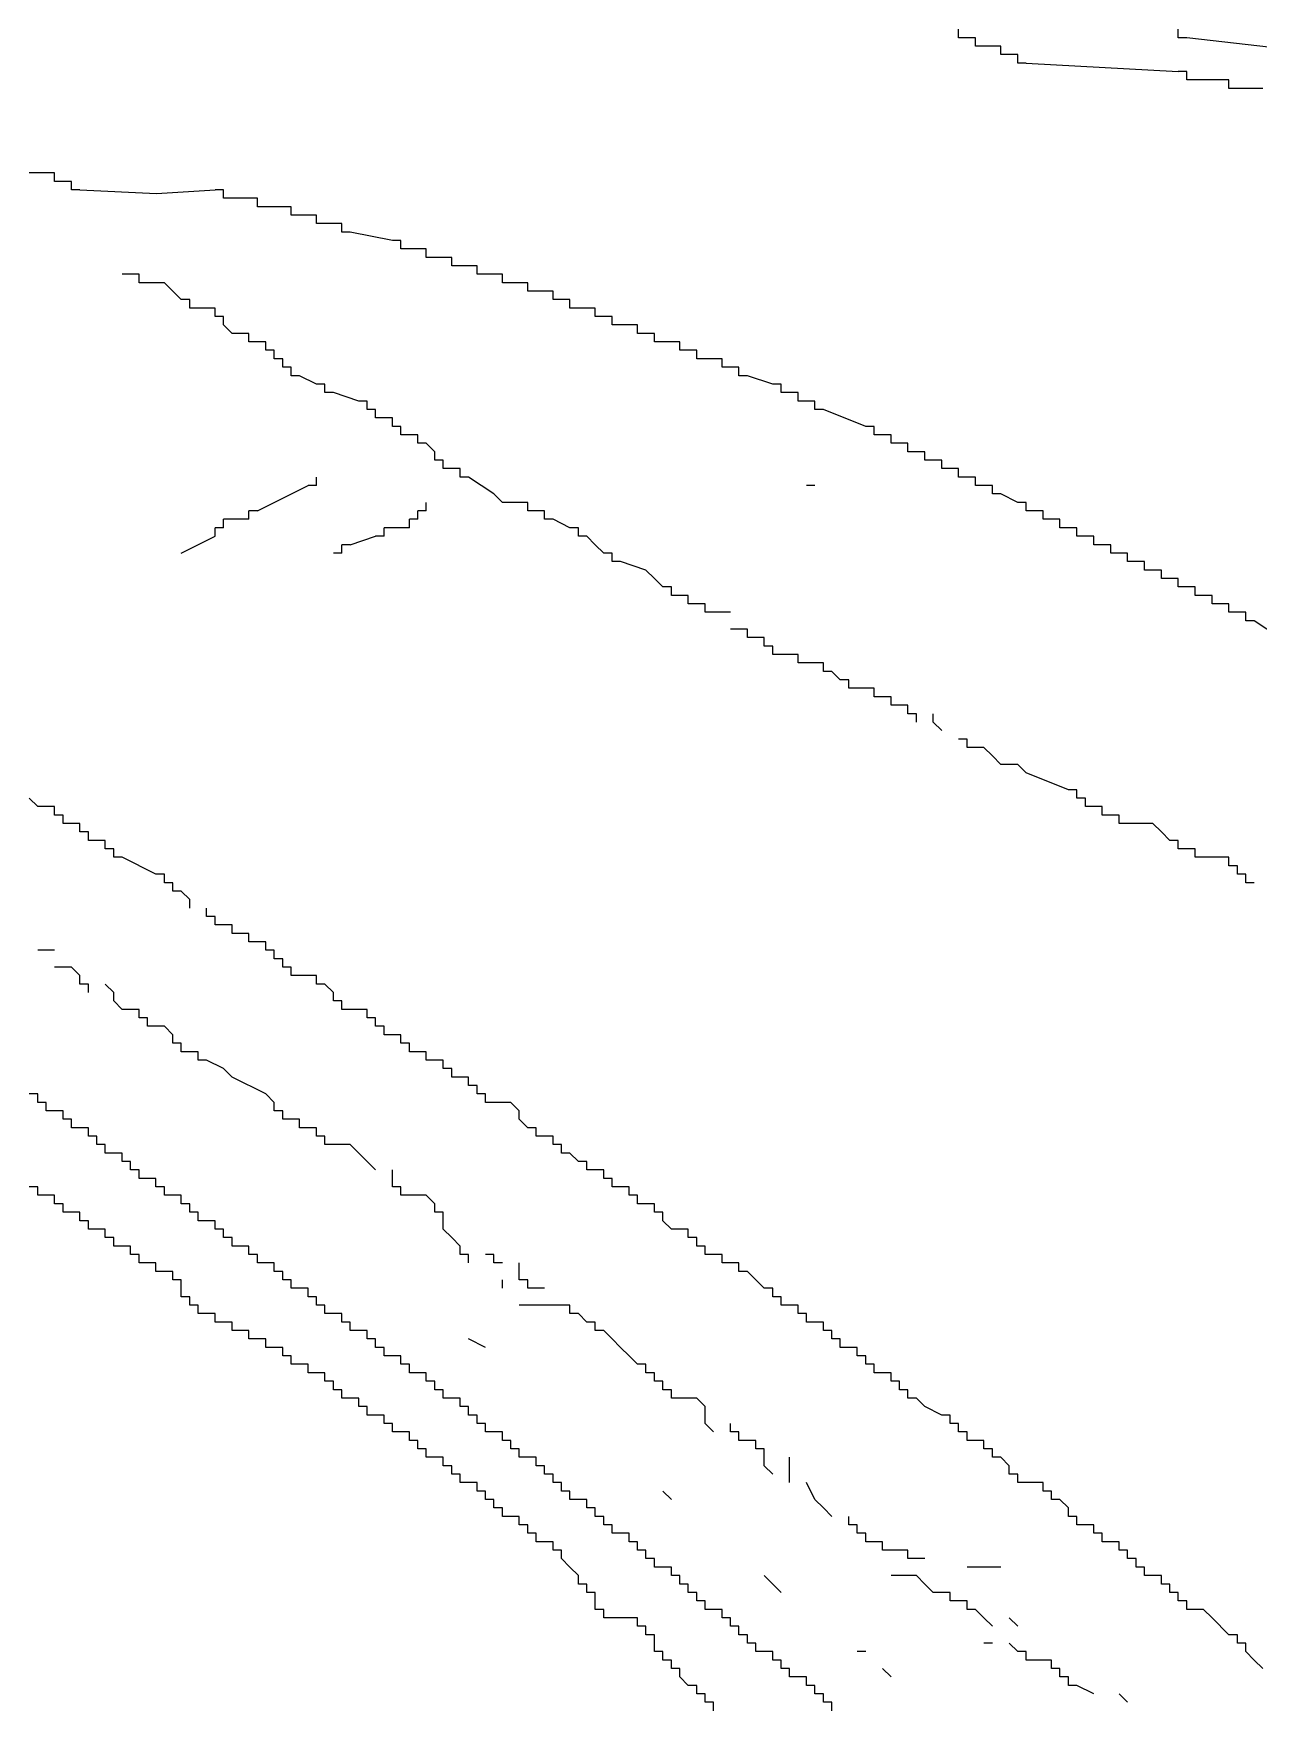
# Model space of a CAD drawing. Extents: x 0.03 to 8.61, y 0.04 to 5.34.
# Drawn here: x 3.069 to 4.085, y 2.482 to 3.867 of the extents above; entities that cross this region are included whole.
import ezdxf

# ---------------------------------------------------------------- set-up
doc = ezdxf.new("R2010")
doc.units = 0

msp = doc.modelspace()

# ---------------------------------------------------------------- linework, layer by layer
at = {"color": 7, "linetype": 'CONTINUOUS'}
for p, q in [((3.836, 3.864), (3.836, 3.871)), ((4.018, 3.864), (4.018, 3.871)), ((3.843, 3.864), (3.836, 3.864)), ((3.85, 3.864), (3.843, 3.864)), ((3.85, 3.857), (3.85, 3.864)), ((3.857, 3.857), (3.85, 3.857)), ((3.864, 3.857), (3.857, 3.857)), ((3.871, 3.857), (3.864, 3.857)), ((3.871, 3.85), (3.871, 3.857)), ((4.207, 3.843), (4.025, 3.864)), ((3.878, 3.85), (3.871, 3.85)), ((3.885, 3.85), (3.878, 3.85)), ((3.885, 3.843), (3.885, 3.85)), ((3.892, 3.843), (3.885, 3.843)), ((3.892, 3.843), (4.018, 3.836)), ((4.025, 3.836), (4.018, 3.836)), ((4.025, 3.829), (4.025, 3.836)), ((4.032, 3.829), (4.025, 3.829)), ((4.053, 3.829), (4.032, 3.829)), ((4.06, 3.829), (4.053, 3.829)), ((4.06, 3.822), (4.06, 3.829)), ((4.067, 3.822), (4.06, 3.822)), ((4.081, 3.822), (4.067, 3.822)), ((4.088, 3.822), (4.081, 3.822)), ((3.08, 3.752), (3.073, 3.752)), ((3.087, 3.752), (3.08, 3.752)), ((3.101, 3.745), (3.094, 3.745)), ((3.108, 3.738), (3.1714, 3.735)), ((3.1714, 3.735), (3.22, 3.738)), ((3.234, 3.731), (3.227, 3.731)), ((3.255, 3.731), (3.248, 3.731)), ((3.283, 3.724), (3.276, 3.724)), ((3.304, 3.717), (3.297, 3.717)), ((3.325, 3.71), (3.318, 3.71)), ((3.374, 3.696), (3.367, 3.696)), ((3.395, 3.689), (3.388, 3.689)), ((3.416, 3.682), (3.409, 3.682)), ((3.437, 3.675), (3.43, 3.675)), ((3.15, 3.668), (3.143, 3.668)), ((3.157, 3.668), (3.15, 3.668)), ((3.157, 3.661), (3.157, 3.668)), ((3.164, 3.661), (3.157, 3.661)), ((3.178, 3.661), (3.164, 3.661)), ((3.185, 3.654), (3.178, 3.661)), ((3.479, 3.661), (3.472, 3.661)), ((3.192, 3.647), (3.185, 3.654)), ((3.199, 3.647), (3.192, 3.647)), ((3.199, 3.64), (3.199, 3.647)), ((3.5, 3.654), (3.493, 3.654)), ((3.206, 3.64), (3.199, 3.64)), ((3.213, 3.64), (3.206, 3.64)), ((3.22, 3.64), (3.213, 3.64)), ((3.22, 3.633), (3.22, 3.64)), ((3.227, 3.633), (3.22, 3.633)), ((3.227, 3.626), (3.227, 3.633)), ((3.521, 3.64), (3.514, 3.64)), ((3.234, 3.619), (3.227, 3.626)), ((3.241, 3.619), (3.234, 3.619)), ((3.248, 3.619), (3.241, 3.619)), ((3.248, 3.612), (3.248, 3.619)), ((3.556, 3.626), (3.549, 3.626)), ((3.255, 3.612), (3.248, 3.612)), ((3.262, 3.612), (3.255, 3.612)), ((3.262, 3.605), (3.262, 3.612)), ((3.269, 3.605), (3.262, 3.605)), ((3.269, 3.598), (3.269, 3.605)), ((3.591, 3.612), (3.584, 3.612)), ((3.605, 3.612), (3.598, 3.612)), ((3.276, 3.598), (3.269, 3.598)), ((3.276, 3.591), (3.276, 3.598)), ((3.283, 3.591), (3.276, 3.591)), ((3.283, 3.584), (3.283, 3.591)), ((3.626, 3.598), (3.619, 3.598)), ((3.64, 3.598), (3.633, 3.598)), ((3.654, 3.591), (3.647, 3.591)), ((3.29, 3.584), (3.283, 3.584)), ((3.304, 3.577), (3.29, 3.584)), ((3.311, 3.577), (3.304, 3.577)), ((3.311, 3.57), (3.311, 3.577)), ((3.689, 3.577), (3.682, 3.577)), ((3.689, 3.57), (3.689, 3.577)), ((3.318, 3.57), (3.311, 3.57)), ((3.339, 3.563), (3.318, 3.57)), ((3.346, 3.563), (3.339, 3.563)), ((3.346, 3.556), (3.346, 3.563)), ((3.353, 3.556), (3.346, 3.556)), ((3.353, 3.549), (3.353, 3.556)), ((3.36, 3.549), (3.353, 3.549)), ((3.367, 3.549), (3.36, 3.549)), ((3.367, 3.542), (3.367, 3.549)), ((3.724, 3.556), (3.717, 3.556)), ((3.374, 3.542), (3.367, 3.542)), ((3.374, 3.535), (3.374, 3.542)), ((3.381, 3.535), (3.374, 3.535)), ((3.388, 3.535), (3.381, 3.535)), ((3.388, 3.528), (3.388, 3.535)), ((3.766, 3.542), (3.759, 3.542)), ((3.78, 3.535), (3.773, 3.535)), ((3.395, 3.528), (3.388, 3.528)), ((3.402, 3.521), (3.395, 3.528)), ((3.402, 3.514), (3.402, 3.521)), ((3.409, 3.514), (3.402, 3.514)), ((3.409, 3.507), (3.409, 3.514)), ((3.416, 3.507), (3.409, 3.507)), ((3.423, 3.507), (3.416, 3.507)), ((3.423, 3.5), (3.423, 3.507)), ((3.815, 3.514), (3.808, 3.514)), ((3.829, 3.507), (3.822, 3.507)), ((3.255, 3.472), (3.297, 3.493)), ((3.304, 3.493), (3.297, 3.493)), ((3.304, 3.493), (3.304, 3.5)), ((3.43, 3.5), (3.423, 3.5)), ((3.451, 3.486), (3.43, 3.5)), ((3.717, 3.493), (3.71, 3.493)), ((3.843, 3.5), (3.836, 3.5)), ((3.857, 3.493), (3.85, 3.493)), ((3.395, 3.472), (3.395, 3.479)), ((3.458, 3.479), (3.451, 3.486)), ((3.472, 3.479), (3.458, 3.479)), ((3.479, 3.479), (3.472, 3.479)), ((3.479, 3.472), (3.479, 3.479)), ((3.871, 3.486), (3.864, 3.486)), ((3.234, 3.465), (3.227, 3.465)), ((3.227, 3.458), (3.227, 3.465)), ((3.241, 3.465), (3.234, 3.465)), ((3.248, 3.465), (3.241, 3.465)), ((3.255, 3.472), (3.248, 3.472)), ((3.248, 3.465), (3.248, 3.472)), ((3.388, 3.465), (3.381, 3.465)), ((3.381, 3.458), (3.381, 3.465)), ((3.395, 3.472), (3.388, 3.472)), ((3.388, 3.465), (3.388, 3.472)), ((3.486, 3.472), (3.479, 3.472)), ((3.493, 3.472), (3.486, 3.472)), ((3.493, 3.465), (3.493, 3.472)), ((3.5, 3.465), (3.493, 3.465)), ((3.514, 3.458), (3.5, 3.465)), ((3.899, 3.472), (3.892, 3.472)), ((3.913, 3.465), (3.906, 3.465)), ((3.227, 3.458), (3.22, 3.458)), ((3.22, 3.451), (3.22, 3.458)), ((3.367, 3.458), (3.36, 3.458)), ((3.36, 3.451), (3.36, 3.458)), ((3.374, 3.458), (3.367, 3.458)), ((3.381, 3.458), (3.374, 3.458)), ((3.521, 3.458), (3.514, 3.458)), ((3.521, 3.451), (3.521, 3.458)), ((3.927, 3.458), (3.92, 3.458)), ((3.192, 3.437), (3.22, 3.451)), ((3.332, 3.444), (3.325, 3.444)), ((3.325, 3.437), (3.325, 3.444)), ((3.332, 3.444), (3.353, 3.451)), ((3.36, 3.451), (3.353, 3.451)), ((3.528, 3.451), (3.521, 3.451)), ((3.535, 3.444), (3.528, 3.451)), ((3.542, 3.437), (3.535, 3.444)), ((3.941, 3.451), (3.934, 3.451)), ((3.955, 3.444), (3.948, 3.444)), ((3.325, 3.437), (3.318, 3.437)), ((3.549, 3.437), (3.542, 3.437)), ((3.549, 3.43), (3.549, 3.437)), ((3.556, 3.43), (3.549, 3.43)), ((3.577, 3.423), (3.556, 3.43)), ((3.969, 3.437), (3.962, 3.437)), ((3.983, 3.43), (3.976, 3.43)), ((3.584, 3.416), (3.577, 3.423)), ((3.591, 3.409), (3.584, 3.416)), ((3.997, 3.423), (3.99, 3.423)), ((4.011, 3.416), (4.004, 3.416)), ((3.598, 3.409), (3.591, 3.409)), ((3.598, 3.402), (3.598, 3.409)), ((3.605, 3.402), (3.598, 3.402)), ((3.612, 3.402), (3.605, 3.402)), ((3.612, 3.395), (3.612, 3.402)), ((4.025, 3.409), (4.018, 3.409)), ((3.619, 3.395), (3.612, 3.395)), ((3.626, 3.395), (3.619, 3.395)), ((3.626, 3.388), (3.626, 3.395)), ((3.633, 3.388), (3.626, 3.388)), ((3.647, 3.388), (3.633, 3.388)), ((4.053, 3.395), (4.046, 3.395)), ((3.654, 3.374), (3.647, 3.374)), ((3.661, 3.374), (3.654, 3.374)), ((3.661, 3.367), (3.661, 3.374)), ((3.668, 3.367), (3.661, 3.367)), ((3.675, 3.367), (3.668, 3.367)), ((3.675, 3.36), (3.675, 3.367)), ((3.682, 3.36), (3.675, 3.36)), ((3.682, 3.353), (3.682, 3.36)), ((3.689, 3.353), (3.682, 3.353)), ((3.696, 3.353), (3.689, 3.353)), ((3.703, 3.353), (3.696, 3.353)), ((3.703, 3.346), (3.703, 3.353)), ((3.71, 3.346), (3.703, 3.346)), ((3.717, 3.346), (3.71, 3.346)), ((3.724, 3.346), (3.717, 3.346)), ((3.724, 3.339), (3.724, 3.346)), ((3.731, 3.339), (3.724, 3.339)), ((3.738, 3.332), (3.731, 3.339)), ((3.745, 3.332), (3.738, 3.332)), ((3.745, 3.325), (3.745, 3.332)), ((3.752, 3.325), (3.745, 3.325)), ((3.759, 3.325), (3.752, 3.325)), ((3.766, 3.325), (3.759, 3.325)), ((3.766, 3.318), (3.766, 3.325)), ((3.773, 3.318), (3.766, 3.318)), ((3.78, 3.318), (3.773, 3.318)), ((3.78, 3.311), (3.78, 3.318)), ((3.787, 3.311), (3.78, 3.311)), ((3.794, 3.311), (3.787, 3.311)), ((3.794, 3.304), (3.794, 3.311)), ((3.801, 3.304), (3.794, 3.304)), ((3.801, 3.297), (3.801, 3.304)), ((3.815, 3.297), (3.815, 3.304)), ((3.822, 3.29), (3.815, 3.297)), ((3.843, 3.283), (3.836, 3.283)), ((3.843, 3.276), (3.843, 3.283)), ((3.85, 3.276), (3.843, 3.276)), ((3.857, 3.276), (3.85, 3.276)), ((3.864, 3.269), (3.857, 3.276)), ((3.871, 3.262), (3.864, 3.269)), ((3.885, 3.262), (3.871, 3.262)), ((3.892, 3.255), (3.885, 3.262)), ((3.927, 3.241), (3.892, 3.255)), ((3.073, 3.227), (3.066, 3.234)), ((3.934, 3.241), (3.927, 3.241)), ((3.934, 3.234), (3.934, 3.241)), ((3.941, 3.234), (3.934, 3.234)), ((3.941, 3.227), (3.941, 3.234)), ((3.08, 3.227), (3.073, 3.227)), ((3.087, 3.227), (3.08, 3.227)), ((3.087, 3.22), (3.087, 3.227)), ((3.094, 3.22), (3.087, 3.22)), ((3.094, 3.213), (3.094, 3.22)), ((3.948, 3.227), (3.941, 3.227)), ((3.955, 3.227), (3.948, 3.227)), ((3.955, 3.22), (3.955, 3.227)), ((3.962, 3.22), (3.955, 3.22)), ((3.969, 3.22), (3.962, 3.22)), ((3.969, 3.213), (3.969, 3.22)), ((3.101, 3.213), (3.094, 3.213)), ((3.108, 3.213), (3.101, 3.213)), ((3.108, 3.206), (3.108, 3.213)), ((3.115, 3.206), (3.108, 3.206)), ((3.115, 3.199), (3.115, 3.206)), ((3.976, 3.213), (3.969, 3.213)), ((3.997, 3.213), (3.976, 3.213)), ((4.004, 3.206), (3.997, 3.213)), ((4.011, 3.199), (4.004, 3.206)), ((3.122, 3.199), (3.115, 3.199)), ((3.129, 3.199), (3.122, 3.199)), ((3.129, 3.192), (3.129, 3.199)), ((3.136, 3.192), (3.129, 3.192)), ((3.136, 3.185), (3.136, 3.192)), ((4.018, 3.199), (4.011, 3.199)), ((4.018, 3.192), (4.018, 3.199)), ((4.025, 3.192), (4.018, 3.192)), ((4.032, 3.192), (4.025, 3.192)), ((4.032, 3.185), (4.032, 3.192)), ((3.143, 3.185), (3.136, 3.185)), ((3.171, 3.171), (3.143, 3.185)), ((4.039, 3.185), (4.032, 3.185)), ((4.053, 3.185), (4.039, 3.185)), ((4.06, 3.185), (4.053, 3.185)), ((4.06, 3.178), (4.06, 3.185)), ((4.067, 3.178), (4.06, 3.178)), ((4.067, 3.171), (4.067, 3.178)), ((3.178, 3.171), (3.171, 3.171)), ((3.178, 3.164), (3.178, 3.171)), ((3.185, 3.164), (3.178, 3.164)), ((3.185, 3.157), (3.185, 3.164)), ((4.074, 3.171), (4.067, 3.171)), ((4.074, 3.164), (4.074, 3.171)), ((4.081, 3.164), (4.074, 3.164)), ((3.192, 3.157), (3.185, 3.157)), ((3.199, 3.15), (3.192, 3.157)), ((3.199, 3.143), (3.199, 3.15)), ((3.213, 3.136), (3.213, 3.143)), ((3.22, 3.136), (3.213, 3.136)), ((3.22, 3.129), (3.22, 3.136)), ((3.227, 3.129), (3.22, 3.129)), ((3.234, 3.129), (3.227, 3.129)), ((3.234, 3.122), (3.234, 3.129)), ((3.241, 3.122), (3.234, 3.122)), ((3.248, 3.122), (3.241, 3.122)), ((3.248, 3.115), (3.248, 3.122)), ((3.087, 3.108), (3.073, 3.108)), ((3.255, 3.115), (3.248, 3.115)), ((3.262, 3.115), (3.255, 3.115)), ((3.262, 3.108), (3.262, 3.115)), ((3.269, 3.108), (3.262, 3.108)), ((3.269, 3.101), (3.269, 3.108)), ((3.101, 3.094), (3.087, 3.094)), ((3.108, 3.087), (3.101, 3.094)), ((3.276, 3.101), (3.269, 3.101)), ((3.276, 3.094), (3.276, 3.101)), ((3.283, 3.094), (3.276, 3.094)), ((3.283, 3.087), (3.283, 3.094)), ((3.108, 3.08), (3.108, 3.087)), ((3.115, 3.08), (3.108, 3.08)), ((3.115, 3.073), (3.115, 3.08)), ((3.136, 3.073), (3.129, 3.08)), ((3.29, 3.087), (3.283, 3.087)), ((3.297, 3.087), (3.29, 3.087)), ((3.304, 3.087), (3.297, 3.087)), ((3.304, 3.08), (3.304, 3.087)), ((3.311, 3.08), (3.304, 3.08)), ((3.318, 3.073), (3.311, 3.08)), ((3.136, 3.066), (3.136, 3.073)), ((3.143, 3.059), (3.136, 3.066)), ((3.318, 3.066), (3.318, 3.073)), ((3.325, 3.066), (3.318, 3.066)), ((3.325, 3.059), (3.325, 3.066)), ((3.15, 3.059), (3.143, 3.059)), ((3.157, 3.059), (3.15, 3.059)), ((3.157, 3.052), (3.157, 3.059)), ((3.164, 3.052), (3.157, 3.052)), ((3.164, 3.045), (3.164, 3.052)), ((3.332, 3.059), (3.325, 3.059)), ((3.339, 3.059), (3.332, 3.059)), ((3.346, 3.059), (3.339, 3.059)), ((3.346, 3.052), (3.346, 3.059)), ((3.353, 3.052), (3.346, 3.052)), ((3.353, 3.045), (3.353, 3.052)), ((3.171, 3.045), (3.164, 3.045)), ((3.178, 3.045), (3.171, 3.045)), ((3.185, 3.038), (3.178, 3.045)), ((3.185, 3.031), (3.185, 3.038)), ((3.36, 3.045), (3.353, 3.045)), ((3.36, 3.038), (3.36, 3.045)), ((3.367, 3.038), (3.36, 3.038)), ((3.374, 3.038), (3.367, 3.038)), ((3.374, 3.031), (3.374, 3.038)), ((3.192, 3.031), (3.185, 3.031)), ((3.192, 3.024), (3.192, 3.031)), ((3.199, 3.024), (3.192, 3.024)), ((3.206, 3.024), (3.199, 3.024)), ((3.206, 3.017), (3.206, 3.024)), ((3.381, 3.031), (3.374, 3.031)), ((3.381, 3.024), (3.381, 3.031)), ((3.388, 3.024), (3.381, 3.024)), ((3.395, 3.024), (3.388, 3.024)), ((3.395, 3.017), (3.395, 3.024)), ((3.213, 3.017), (3.206, 3.017)), ((3.227, 3.01), (3.213, 3.017)), ((3.234, 3.003), (3.227, 3.01)), ((3.402, 3.017), (3.395, 3.017)), ((3.409, 3.017), (3.402, 3.017)), ((3.409, 3.01), (3.409, 3.017)), ((3.416, 3.01), (3.409, 3.01)), ((3.416, 3.003), (3.416, 3.01)), ((3.262, 2.989), (3.234, 3.003)), ((3.423, 3.003), (3.416, 3.003)), ((3.43, 3.003), (3.423, 3.003)), ((3.43, 2.996), (3.43, 3.003)), ((3.437, 2.996), (3.43, 2.996)), ((3.437, 2.989), (3.437, 2.996)), ((3.073, 2.989), (3.066, 2.989)), ((3.073, 2.982), (3.073, 2.989)), ((3.08, 2.982), (3.073, 2.982)), ((3.08, 2.975), (3.08, 2.982)), ((3.269, 2.982), (3.262, 2.989)), ((3.269, 2.975), (3.269, 2.982)), ((3.444, 2.989), (3.437, 2.989)), ((3.444, 2.982), (3.444, 2.989)), ((3.451, 2.982), (3.444, 2.982)), ((3.465, 2.982), (3.451, 2.982)), ((3.472, 2.975), (3.465, 2.982)), ((3.087, 2.975), (3.08, 2.975)), ((3.094, 2.975), (3.087, 2.975)), ((3.094, 2.968), (3.094, 2.975)), ((3.101, 2.968), (3.094, 2.968)), ((3.101, 2.961), (3.101, 2.968)), ((3.276, 2.975), (3.269, 2.975)), ((3.276, 2.968), (3.276, 2.975)), ((3.283, 2.968), (3.276, 2.968)), ((3.29, 2.968), (3.283, 2.968)), ((3.29, 2.961), (3.29, 2.968)), ((3.472, 2.968), (3.472, 2.975)), ((3.479, 2.961), (3.472, 2.968)), ((3.108, 2.961), (3.101, 2.961)), ((3.115, 2.961), (3.108, 2.961)), ((3.115, 2.954), (3.115, 2.961)), ((3.122, 2.954), (3.115, 2.954)), ((3.122, 2.947), (3.122, 2.954)), ((3.297, 2.961), (3.29, 2.961)), ((3.304, 2.961), (3.297, 2.961)), ((3.304, 2.954), (3.304, 2.961)), ((3.311, 2.954), (3.304, 2.954)), ((3.311, 2.947), (3.311, 2.954)), ((3.486, 2.961), (3.479, 2.961)), ((3.486, 2.954), (3.486, 2.961)), ((3.493, 2.954), (3.486, 2.954)), ((3.5, 2.954), (3.493, 2.954)), ((3.5, 2.947), (3.5, 2.954)), ((3.129, 2.947), (3.122, 2.947)), ((3.129, 2.94), (3.129, 2.947)), ((3.136, 2.94), (3.129, 2.94)), ((3.143, 2.94), (3.136, 2.94)), ((3.143, 2.933), (3.143, 2.94)), ((3.318, 2.947), (3.311, 2.947)), ((3.332, 2.947), (3.318, 2.947)), ((3.339, 2.94), (3.332, 2.947)), ((3.346, 2.933), (3.339, 2.94)), ((3.507, 2.947), (3.5, 2.947)), ((3.507, 2.94), (3.507, 2.947)), ((3.514, 2.94), (3.507, 2.94)), ((3.521, 2.933), (3.514, 2.94)), ((3.15, 2.933), (3.143, 2.933)), ((3.15, 2.926), (3.15, 2.933)), ((3.157, 2.926), (3.15, 2.926)), ((3.157, 2.919), (3.157, 2.926)), ((3.353, 2.926), (3.346, 2.933)), ((3.528, 2.933), (3.521, 2.933)), ((3.528, 2.926), (3.528, 2.933)), ((3.535, 2.926), (3.528, 2.926)), ((3.542, 2.926), (3.535, 2.926)), ((3.542, 2.919), (3.542, 2.926)), ((3.073, 2.912), (3.066, 2.912)), ((3.073, 2.905), (3.073, 2.912)), ((3.171, 2.919), (3.164, 2.919)), ((3.171, 2.912), (3.171, 2.919)), ((3.178, 2.912), (3.171, 2.912)), ((3.178, 2.905), (3.178, 2.912)), ((3.367, 2.912), (3.367, 2.919)), ((3.374, 2.912), (3.367, 2.912)), ((3.374, 2.905), (3.374, 2.912)), ((3.549, 2.919), (3.542, 2.919)), ((3.549, 2.912), (3.549, 2.919)), ((3.556, 2.912), (3.549, 2.912)), ((3.563, 2.912), (3.556, 2.912)), ((3.563, 2.905), (3.563, 2.912)), ((3.08, 2.905), (3.073, 2.905)), ((3.185, 2.905), (3.178, 2.905)), ((3.192, 2.905), (3.185, 2.905)), ((3.192, 2.898), (3.192, 2.905)), ((3.199, 2.898), (3.192, 2.898)), ((3.199, 2.891), (3.199, 2.898)), ((3.381, 2.905), (3.374, 2.905)), ((3.395, 2.905), (3.381, 2.905)), ((3.402, 2.898), (3.395, 2.905)), ((3.402, 2.891), (3.402, 2.898)), ((3.57, 2.905), (3.563, 2.905)), ((3.57, 2.898), (3.57, 2.905)), ((3.577, 2.898), (3.57, 2.898)), ((3.584, 2.898), (3.577, 2.898)), ((3.584, 2.891), (3.584, 2.898)), ((3.101, 2.891), (3.094, 2.891)), ((3.206, 2.891), (3.199, 2.891)), ((3.206, 2.884), (3.206, 2.891)), ((3.213, 2.884), (3.206, 2.884)), ((3.22, 2.884), (3.213, 2.884)), ((3.22, 2.877), (3.22, 2.884)), ((3.409, 2.891), (3.402, 2.891)), ((3.409, 2.884), (3.409, 2.891)), ((3.409, 2.877), (3.409, 2.884)), ((3.591, 2.891), (3.584, 2.891)), ((3.591, 2.884), (3.591, 2.891)), ((3.598, 2.877), (3.591, 2.884)), ((3.122, 2.877), (3.115, 2.877)), ((3.136, 2.87), (3.129, 2.87)), ((3.227, 2.877), (3.22, 2.877)), ((3.227, 2.87), (3.227, 2.877)), ((3.234, 2.87), (3.227, 2.87)), ((3.234, 2.863), (3.234, 2.87)), ((3.416, 2.87), (3.409, 2.877)), ((3.423, 2.863), (3.416, 2.87)), ((3.605, 2.877), (3.598, 2.877)), ((3.612, 2.877), (3.605, 2.877)), ((3.612, 2.87), (3.612, 2.877)), ((3.619, 2.87), (3.612, 2.87)), ((3.619, 2.863), (3.619, 2.87)), ((3.143, 2.863), (3.136, 2.863)), ((3.157, 2.856), (3.15, 2.856)), ((3.157, 2.849), (3.157, 2.856)), ((3.241, 2.863), (3.234, 2.863)), ((3.248, 2.863), (3.241, 2.863)), ((3.248, 2.856), (3.248, 2.863)), ((3.255, 2.856), (3.248, 2.856)), ((3.255, 2.849), (3.255, 2.856)), ((3.423, 2.856), (3.423, 2.863)), ((3.43, 2.856), (3.423, 2.856)), ((3.43, 2.849), (3.43, 2.856)), ((3.451, 2.856), (3.444, 2.856)), ((3.451, 2.849), (3.451, 2.856)), ((3.626, 2.863), (3.619, 2.863)), ((3.626, 2.856), (3.626, 2.863)), ((3.633, 2.856), (3.626, 2.856)), ((3.64, 2.856), (3.633, 2.856)), ((3.64, 2.849), (3.64, 2.856)), ((3.164, 2.849), (3.157, 2.849)), ((3.178, 2.842), (3.171, 2.842)), ((3.262, 2.849), (3.255, 2.849)), ((3.269, 2.849), (3.262, 2.849)), ((3.269, 2.842), (3.269, 2.849)), ((3.276, 2.842), (3.269, 2.842)), ((3.276, 2.835), (3.276, 2.842)), ((3.458, 2.849), (3.451, 2.849)), ((3.472, 2.835), (3.472, 2.842)), ((3.647, 2.849), (3.64, 2.849)), ((3.654, 2.849), (3.647, 2.849)), ((3.654, 2.842), (3.654, 2.849)), ((3.661, 2.842), (3.654, 2.842)), ((3.668, 2.835), (3.661, 2.842)), ((3.192, 2.835), (3.185, 2.835)), ((3.192, 2.828), (3.192, 2.835)), ((3.192, 2.821), (3.192, 2.828)), ((3.283, 2.835), (3.276, 2.835)), ((3.283, 2.828), (3.283, 2.835)), ((3.29, 2.828), (3.283, 2.828)), ((3.297, 2.828), (3.29, 2.828)), ((3.297, 2.821), (3.297, 2.828)), ((3.458, 2.828), (3.458, 2.835)), ((3.479, 2.835), (3.472, 2.835)), ((3.479, 2.828), (3.479, 2.835)), ((3.486, 2.828), (3.479, 2.828)), ((3.493, 2.828), (3.486, 2.828)), ((3.675, 2.828), (3.668, 2.835)), ((3.682, 2.828), (3.675, 2.828)), ((3.682, 2.821), (3.682, 2.828)), ((3.199, 2.821), (3.192, 2.821)), ((3.199, 2.814), (3.199, 2.821)), ((3.206, 2.814), (3.199, 2.814)), ((3.206, 2.807), (3.206, 2.814)), ((3.304, 2.821), (3.297, 2.821)), ((3.304, 2.814), (3.304, 2.821)), ((3.311, 2.814), (3.304, 2.814)), ((3.311, 2.807), (3.311, 2.814)), ((3.507, 2.814), (3.472, 2.814)), ((3.514, 2.814), (3.507, 2.814)), ((3.514, 2.807), (3.514, 2.814)), ((3.689, 2.821), (3.682, 2.821)), ((3.689, 2.814), (3.689, 2.821)), ((3.696, 2.814), (3.689, 2.814)), ((3.703, 2.814), (3.696, 2.814)), ((3.703, 2.807), (3.703, 2.814)), ((3.213, 2.807), (3.206, 2.807)), ((3.325, 2.807), (3.318, 2.807)), ((3.325, 2.8), (3.325, 2.807)), ((3.332, 2.8), (3.325, 2.8)), ((3.332, 2.793), (3.332, 2.8)), ((3.521, 2.807), (3.514, 2.807)), ((3.528, 2.8), (3.521, 2.807)), ((3.535, 2.8), (3.528, 2.8)), ((3.535, 2.793), (3.535, 2.8)), ((3.71, 2.807), (3.703, 2.807)), ((3.71, 2.8), (3.71, 2.807)), ((3.717, 2.8), (3.71, 2.8)), ((3.724, 2.8), (3.717, 2.8)), ((3.724, 2.793), (3.724, 2.8)), ((3.255, 2.786), (3.248, 2.786)), ((3.346, 2.793), (3.339, 2.793)), ((3.346, 2.786), (3.346, 2.793)), ((3.353, 2.786), (3.346, 2.786)), ((3.353, 2.779), (3.353, 2.786)), ((3.444, 2.779), (3.43, 2.786)), ((3.542, 2.793), (3.535, 2.793)), ((3.549, 2.786), (3.542, 2.793)), ((3.556, 2.779), (3.549, 2.786)), ((3.731, 2.793), (3.724, 2.793)), ((3.731, 2.786), (3.731, 2.793)), ((3.738, 2.786), (3.731, 2.786)), ((3.738, 2.779), (3.738, 2.786)), ((3.269, 2.779), (3.262, 2.779)), ((3.283, 2.772), (3.276, 2.772)), ((3.283, 2.765), (3.283, 2.772)), ((3.36, 2.779), (3.353, 2.779)), ((3.36, 2.772), (3.36, 2.779)), ((3.374, 2.772), (3.367, 2.772)), ((3.374, 2.765), (3.374, 2.772)), ((3.563, 2.772), (3.556, 2.779)), ((3.57, 2.765), (3.563, 2.772)), ((3.745, 2.779), (3.738, 2.779)), ((3.752, 2.779), (3.745, 2.779)), ((3.752, 2.772), (3.752, 2.779)), ((3.759, 2.772), (3.752, 2.772)), ((3.759, 2.765), (3.759, 2.772)), ((3.29, 2.765), (3.283, 2.765)), ((3.297, 2.765), (3.29, 2.765)), ((3.381, 2.765), (3.374, 2.765)), ((3.381, 2.758), (3.381, 2.765)), ((3.577, 2.765), (3.57, 2.765)), ((3.577, 2.758), (3.577, 2.765)), ((3.766, 2.765), (3.759, 2.765)), ((3.766, 2.758), (3.766, 2.765)), ((3.304, 2.758), (3.297, 2.758)), ((3.388, 2.758), (3.381, 2.758)), ((3.395, 2.758), (3.388, 2.758)), ((3.395, 2.751), (3.395, 2.758)), ((3.402, 2.751), (3.395, 2.751)), ((3.402, 2.744), (3.402, 2.751)), ((3.584, 2.758), (3.577, 2.758)), ((3.584, 2.751), (3.584, 2.758)), ((3.591, 2.751), (3.584, 2.751)), ((3.591, 2.744), (3.591, 2.751)), ((3.78, 2.758), (3.773, 2.758)), ((3.78, 2.751), (3.78, 2.758)), ((3.787, 2.751), (3.78, 2.751)), ((3.787, 2.744), (3.787, 2.751)), ((3.325, 2.744), (3.318, 2.744)), ((3.325, 2.737), (3.325, 2.744)), ((3.332, 2.737), (3.325, 2.737)), ((3.409, 2.744), (3.402, 2.744)), ((3.409, 2.737), (3.409, 2.744)), ((3.423, 2.737), (3.416, 2.737)), ((3.423, 2.73), (3.423, 2.737)), ((3.598, 2.744), (3.591, 2.744)), ((3.598, 2.737), (3.598, 2.744)), ((3.605, 2.737), (3.598, 2.737)), ((3.619, 2.737), (3.605, 2.737)), ((3.626, 2.73), (3.619, 2.737)), ((3.794, 2.744), (3.787, 2.744)), ((3.794, 2.737), (3.794, 2.744)), ((3.801, 2.737), (3.794, 2.737)), ((3.808, 2.73), (3.801, 2.737)), ((3.346, 2.73), (3.339, 2.73)), ((3.346, 2.723), (3.346, 2.73)), ((3.353, 2.723), (3.346, 2.723)), ((3.43, 2.73), (3.423, 2.73)), ((3.43, 2.723), (3.43, 2.73)), ((3.437, 2.723), (3.43, 2.723)), ((3.437, 2.716), (3.437, 2.723)), ((3.626, 2.716), (3.626, 2.73)), ((3.822, 2.723), (3.808, 2.73)), ((3.829, 2.723), (3.822, 2.723)), ((3.829, 2.716), (3.829, 2.723)), ((3.367, 2.716), (3.36, 2.716)), ((3.367, 2.709), (3.367, 2.716)), ((3.374, 2.709), (3.367, 2.709)), ((3.444, 2.716), (3.437, 2.716)), ((3.444, 2.709), (3.444, 2.716)), ((3.458, 2.709), (3.451, 2.709)), ((3.458, 2.702), (3.458, 2.709)), ((3.633, 2.709), (3.626, 2.716)), ((3.647, 2.709), (3.647, 2.716)), ((3.654, 2.709), (3.647, 2.709)), ((3.654, 2.702), (3.654, 2.709)), ((3.836, 2.716), (3.829, 2.716)), ((3.836, 2.709), (3.836, 2.716)), ((3.843, 2.709), (3.836, 2.709)), ((3.843, 2.702), (3.843, 2.709)), ((3.395, 2.695), (3.388, 2.695)), ((3.395, 2.688), (3.395, 2.695)), ((3.465, 2.702), (3.458, 2.702)), ((3.465, 2.695), (3.465, 2.702)), ((3.472, 2.695), (3.465, 2.695)), ((3.472, 2.688), (3.472, 2.695)), ((3.661, 2.702), (3.654, 2.702)), ((3.668, 2.702), (3.661, 2.702)), ((3.668, 2.695), (3.668, 2.702)), ((3.675, 2.695), (3.668, 2.695)), ((3.675, 2.688), (3.675, 2.695)), ((3.85, 2.702), (3.843, 2.702)), ((3.857, 2.702), (3.85, 2.702)), ((3.857, 2.695), (3.857, 2.702)), ((3.864, 2.695), (3.857, 2.695)), ((3.864, 2.688), (3.864, 2.695)), ((3.402, 2.688), (3.395, 2.688)), ((3.416, 2.681), (3.409, 2.681)), ((3.479, 2.688), (3.472, 2.688)), ((3.486, 2.688), (3.479, 2.688)), ((3.486, 2.681), (3.486, 2.688)), ((3.493, 2.681), (3.486, 2.681)), ((3.493, 2.674), (3.493, 2.681)), ((3.675, 2.681), (3.675, 2.688)), ((3.682, 2.674), (3.675, 2.681)), ((3.696, 2.667), (3.696, 2.688)), ((3.871, 2.688), (3.864, 2.688)), ((3.878, 2.681), (3.871, 2.688)), ((3.878, 2.674), (3.878, 2.681)), ((3.423, 2.674), (3.416, 2.674)), ((3.423, 2.667), (3.423, 2.674)), ((3.43, 2.667), (3.423, 2.667)), ((3.5, 2.674), (3.493, 2.674)), ((3.5, 2.667), (3.5, 2.674)), ((3.507, 2.667), (3.5, 2.667)), ((3.507, 2.66), (3.507, 2.667)), ((3.717, 2.653), (3.71, 2.667)), ((3.885, 2.674), (3.878, 2.674)), ((3.885, 2.667), (3.885, 2.674)), ((3.899, 2.667), (3.892, 2.667)), ((3.906, 2.667), (3.899, 2.667)), ((3.906, 2.66), (3.906, 2.667)), ((3.444, 2.66), (3.437, 2.66)), ((3.451, 2.653), (3.444, 2.653)), ((3.451, 2.646), (3.451, 2.653)), ((3.514, 2.66), (3.507, 2.66)), ((3.514, 2.653), (3.514, 2.66)), ((3.528, 2.653), (3.521, 2.653)), ((3.528, 2.646), (3.528, 2.653)), ((3.598, 2.653), (3.591, 2.66)), ((3.724, 2.646), (3.717, 2.653)), ((3.913, 2.66), (3.906, 2.66)), ((3.913, 2.653), (3.913, 2.66)), ((3.92, 2.653), (3.913, 2.653)), ((3.927, 2.646), (3.92, 2.653)), ((3.458, 2.646), (3.451, 2.646)), ((3.458, 2.639), (3.458, 2.646)), ((3.465, 2.639), (3.458, 2.639)), ((3.472, 2.639), (3.465, 2.639)), ((3.535, 2.646), (3.528, 2.646)), ((3.535, 2.639), (3.535, 2.646)), ((3.542, 2.639), (3.535, 2.639)), ((3.542, 2.632), (3.542, 2.639)), ((3.731, 2.639), (3.724, 2.646)), ((3.745, 2.632), (3.745, 2.639)), ((3.927, 2.639), (3.927, 2.646)), ((3.934, 2.639), (3.927, 2.639)), ((3.934, 2.632), (3.934, 2.639)), ((3.479, 2.632), (3.472, 2.632)), ((3.486, 2.625), (3.479, 2.625)), ((3.486, 2.618), (3.486, 2.625)), ((3.549, 2.625), (3.549, 2.632)), ((3.563, 2.625), (3.556, 2.625)), ((3.563, 2.618), (3.563, 2.625)), ((3.752, 2.632), (3.745, 2.632)), ((3.752, 2.625), (3.752, 2.632)), ((3.759, 2.625), (3.752, 2.625)), ((3.759, 2.618), (3.759, 2.625)), ((3.941, 2.632), (3.934, 2.632)), ((3.948, 2.632), (3.941, 2.632)), ((3.948, 2.625), (3.948, 2.632)), ((3.955, 2.625), (3.948, 2.625)), ((3.955, 2.618), (3.955, 2.625)), ((3.493, 2.618), (3.486, 2.618)), ((3.507, 2.611), (3.5, 2.611)), ((3.57, 2.618), (3.563, 2.618)), ((3.57, 2.611), (3.57, 2.618)), ((3.577, 2.611), (3.57, 2.611)), ((3.577, 2.604), (3.577, 2.611)), ((3.766, 2.618), (3.759, 2.618)), ((3.773, 2.618), (3.766, 2.618)), ((3.773, 2.611), (3.773, 2.618)), ((3.78, 2.611), (3.773, 2.611)), ((3.787, 2.611), (3.78, 2.611)), ((3.794, 2.611), (3.787, 2.611)), ((3.794, 2.604), (3.794, 2.611)), ((3.962, 2.618), (3.955, 2.618)), ((3.969, 2.618), (3.962, 2.618)), ((3.969, 2.611), (3.969, 2.618)), ((3.976, 2.611), (3.969, 2.611)), ((3.976, 2.604), (3.976, 2.611)), ((3.514, 2.597), (3.507, 2.604)), ((3.521, 2.59), (3.514, 2.597)), ((3.584, 2.604), (3.577, 2.604)), ((3.584, 2.597), (3.584, 2.604)), ((3.598, 2.597), (3.591, 2.597)), ((3.598, 2.59), (3.598, 2.597)), ((3.801, 2.604), (3.794, 2.604)), ((3.808, 2.604), (3.801, 2.604)), ((3.983, 2.604), (3.976, 2.604)), ((3.983, 2.597), (3.983, 2.604)), ((3.99, 2.597), (3.983, 2.597)), ((3.99, 2.59), (3.99, 2.597)), ((3.521, 2.583), (3.521, 2.59)), ((3.528, 2.583), (3.521, 2.583)), ((3.528, 2.576), (3.528, 2.583)), ((3.605, 2.59), (3.598, 2.59)), ((3.605, 2.583), (3.605, 2.59)), ((3.612, 2.583), (3.605, 2.583)), ((3.612, 2.576), (3.612, 2.583)), ((3.689, 2.576), (3.675, 2.59)), ((3.801, 2.59), (3.78, 2.59)), ((3.808, 2.583), (3.801, 2.59)), ((3.815, 2.576), (3.808, 2.583)), ((3.997, 2.59), (3.99, 2.59)), ((4.004, 2.59), (3.997, 2.59)), ((4.004, 2.583), (4.004, 2.59)), ((4.011, 2.583), (4.004, 2.583)), ((4.011, 2.576), (4.011, 2.583)), ((3.535, 2.576), (3.528, 2.576)), ((3.619, 2.576), (3.612, 2.576)), ((3.619, 2.569), (3.619, 2.576)), ((3.626, 2.562), (3.626, 2.569)), ((3.822, 2.576), (3.815, 2.576)), ((3.829, 2.576), (3.822, 2.576)), ((3.829, 2.569), (3.829, 2.576)), ((3.836, 2.569), (3.829, 2.569)), ((3.843, 2.569), (3.836, 2.569)), ((3.843, 2.562), (3.843, 2.569)), ((4.018, 2.576), (4.011, 2.576)), ((4.018, 2.569), (4.018, 2.576)), ((4.025, 2.569), (4.018, 2.569)), ((4.025, 2.562), (4.025, 2.569)), ((3.549, 2.555), (3.542, 2.555)), ((3.563, 2.555), (3.549, 2.555)), ((3.57, 2.555), (3.563, 2.555)), ((3.57, 2.548), (3.57, 2.555)), ((3.64, 2.562), (3.633, 2.562)), ((3.64, 2.555), (3.64, 2.562)), ((3.647, 2.555), (3.64, 2.555)), ((3.647, 2.548), (3.647, 2.555)), ((3.85, 2.562), (3.843, 2.562)), ((3.857, 2.555), (3.85, 2.562)), ((3.864, 2.548), (3.857, 2.555)), ((3.885, 2.548), (3.878, 2.555)), ((4.032, 2.562), (4.025, 2.562)), ((4.039, 2.562), (4.032, 2.562)), ((4.046, 2.555), (4.039, 2.562)), ((4.06, 2.541), (4.046, 2.555)), ((3.577, 2.548), (3.57, 2.548)), ((3.577, 2.541), (3.577, 2.548)), ((3.584, 2.541), (3.577, 2.541)), ((3.584, 2.534), (3.584, 2.541)), ((3.654, 2.548), (3.647, 2.548)), ((3.654, 2.541), (3.654, 2.548)), ((3.661, 2.541), (3.654, 2.541)), ((3.661, 2.534), (3.661, 2.541)), ((4.067, 2.541), (4.06, 2.541)), ((4.067, 2.534), (4.067, 2.541)), ((3.584, 2.527), (3.584, 2.534)), ((3.591, 2.527), (3.584, 2.527)), ((3.591, 2.52), (3.591, 2.527)), ((3.668, 2.527), (3.668, 2.534)), ((3.682, 2.527), (3.675, 2.527)), ((3.682, 2.52), (3.682, 2.527)), ((3.759, 2.527), (3.752, 2.527)), ((3.864, 2.534), (3.857, 2.534)), ((3.885, 2.527), (3.878, 2.534)), ((3.892, 2.527), (3.885, 2.527)), ((3.892, 2.52), (3.892, 2.527)), ((4.074, 2.534), (4.067, 2.534)), ((4.074, 2.527), (4.074, 2.534)), ((4.081, 2.52), (4.074, 2.527)), ((3.689, 2.52), (3.682, 2.52)), ((3.689, 2.513), (3.689, 2.52)), ((3.696, 2.513), (3.689, 2.513)), ((3.696, 2.506), (3.696, 2.513)), ((3.78, 2.506), (3.773, 2.513)), ((3.899, 2.52), (3.892, 2.52)), ((3.906, 2.52), (3.899, 2.52)), ((3.913, 2.513), (3.913, 2.52)), ((3.92, 2.513), (3.913, 2.513)), ((3.92, 2.506), (3.92, 2.513)), ((4.088, 2.513), (4.081, 2.52)), ((3.612, 2.499), (3.605, 2.506)), ((3.703, 2.506), (3.696, 2.506)), ((3.71, 2.506), (3.703, 2.506)), ((3.71, 2.499), (3.71, 2.506)), ((3.717, 2.499), (3.71, 2.499)), ((3.717, 2.492), (3.717, 2.499)), ((3.927, 2.506), (3.92, 2.506)), ((3.927, 2.499), (3.927, 2.506)), ((3.934, 2.499), (3.927, 2.499)), ((3.948, 2.492), (3.934, 2.499)), ((3.626, 2.492), (3.619, 2.492)), ((3.633, 2.485), (3.626, 2.485)), ((3.633, 2.478), (3.633, 2.485)), ((3.724, 2.492), (3.717, 2.492)), ((3.724, 2.485), (3.724, 2.492)), ((3.731, 2.485), (3.724, 2.485)), ((3.731, 2.478), (3.731, 2.485)), ((3.976, 2.485), (3.969, 2.492))]:
    msp.add_line(p, q, dxfattribs=at)
at = {"color": 12, "linetype": 'CONTINUOUS'}
for p, q in [((4.025, 3.864), (4.018, 3.864)), ((3.087, 3.745), (3.087, 3.752)), ((3.094, 3.745), (3.087, 3.745)), ((3.101, 3.738), (3.101, 3.745)), ((3.108, 3.738), (3.101, 3.738)), ((3.227, 3.738), (3.22, 3.738)), ((3.227, 3.731), (3.227, 3.738)), ((3.248, 3.731), (3.234, 3.731)), ((3.255, 3.724), (3.255, 3.731)), ((3.276, 3.724), (3.262, 3.724)), ((3.283, 3.717), (3.283, 3.724)), ((3.29, 3.717), (3.283, 3.717)), ((3.297, 3.717), (3.29, 3.717)), ((3.304, 3.71), (3.304, 3.717)), ((3.318, 3.71), (3.311, 3.71)), ((3.325, 3.703), (3.325, 3.71)), ((3.367, 3.696), (3.332, 3.703)), ((3.374, 3.689), (3.374, 3.696)), ((3.388, 3.689), (3.381, 3.689)), ((3.395, 3.682), (3.395, 3.689)), ((3.409, 3.682), (3.402, 3.682)), ((3.416, 3.675), (3.416, 3.682)), ((3.43, 3.675), (3.423, 3.675)), ((3.437, 3.668), (3.437, 3.675)), ((3.451, 3.668), (3.444, 3.668)), ((3.458, 3.668), (3.451, 3.668)), ((3.458, 3.661), (3.458, 3.668)), ((3.472, 3.661), (3.465, 3.661)), ((3.479, 3.654), (3.479, 3.661)), ((3.493, 3.654), (3.486, 3.654)), ((3.5, 3.647), (3.5, 3.654)), ((3.514, 3.647), (3.507, 3.647)), ((3.514, 3.64), (3.514, 3.647)), ((3.528, 3.64), (3.521, 3.64)), ((3.535, 3.64), (3.528, 3.64)), ((3.535, 3.633), (3.535, 3.64)), ((3.549, 3.633), (3.542, 3.633)), ((3.549, 3.626), (3.549, 3.633)), ((3.563, 3.626), (3.556, 3.626)), ((3.57, 3.626), (3.563, 3.626)), ((3.57, 3.619), (3.57, 3.626)), ((3.584, 3.619), (3.577, 3.619)), ((3.584, 3.612), (3.584, 3.619)), ((3.598, 3.612), (3.591, 3.612)), ((3.605, 3.605), (3.605, 3.612)), ((3.619, 3.605), (3.612, 3.605)), ((3.619, 3.598), (3.619, 3.605)), ((3.633, 3.598), (3.626, 3.598)), ((3.64, 3.591), (3.64, 3.598)), ((3.654, 3.584), (3.654, 3.591)), ((3.682, 3.577), (3.661, 3.584)), ((3.703, 3.57), (3.696, 3.57)), ((3.703, 3.563), (3.703, 3.57)), ((3.717, 3.563), (3.71, 3.563)), ((3.717, 3.556), (3.717, 3.563)), ((3.759, 3.542), (3.724, 3.556)), ((3.766, 3.535), (3.766, 3.542)), ((3.78, 3.528), (3.78, 3.535)), ((3.794, 3.528), (3.787, 3.528)), ((3.794, 3.521), (3.794, 3.528)), ((3.808, 3.521), (3.801, 3.521)), ((3.808, 3.514), (3.808, 3.521)), ((3.822, 3.514), (3.815, 3.514)), ((3.822, 3.507), (3.822, 3.514)), ((3.836, 3.507), (3.829, 3.507)), ((3.836, 3.5), (3.836, 3.507)), ((3.85, 3.5), (3.843, 3.5)), ((3.85, 3.493), (3.85, 3.5)), ((3.864, 3.493), (3.857, 3.493)), ((3.864, 3.486), (3.864, 3.493)), ((3.885, 3.479), (3.871, 3.486)), ((3.892, 3.479), (3.885, 3.479)), ((3.892, 3.472), (3.892, 3.479)), ((3.906, 3.472), (3.899, 3.472)), ((3.906, 3.465), (3.906, 3.472)), ((3.92, 3.465), (3.913, 3.465)), ((3.92, 3.458), (3.92, 3.465)), ((3.934, 3.458), (3.927, 3.458)), ((3.934, 3.451), (3.934, 3.458)), ((3.948, 3.451), (3.941, 3.451)), ((3.948, 3.444), (3.948, 3.451)), ((3.962, 3.444), (3.955, 3.444)), ((3.962, 3.437), (3.962, 3.444)), ((3.976, 3.437), (3.969, 3.437)), ((3.976, 3.43), (3.976, 3.437)), ((3.99, 3.43), (3.983, 3.43)), ((3.99, 3.423), (3.99, 3.43)), ((4.004, 3.423), (3.997, 3.423)), ((4.004, 3.416), (4.004, 3.423)), ((4.018, 3.416), (4.011, 3.416)), ((4.018, 3.409), (4.018, 3.416)), ((4.032, 3.409), (4.025, 3.409)), ((4.032, 3.402), (4.032, 3.409)), ((4.046, 3.402), (4.039, 3.402)), ((4.046, 3.395), (4.046, 3.402)), ((4.06, 3.395), (4.053, 3.395)), ((4.06, 3.388), (4.06, 3.395)), ((4.074, 3.388), (4.067, 3.388)), ((4.074, 3.381), (4.074, 3.388)), ((4.102, 3.367), (4.081, 3.381)), ((3.087, 2.898), (3.087, 2.905)), ((3.108, 2.891), (3.101, 2.891)), ((3.108, 2.884), (3.108, 2.891)), ((3.129, 2.877), (3.122, 2.877)), ((3.129, 2.87), (3.129, 2.877)), ((3.185, 2.842), (3.178, 2.842)), ((3.185, 2.835), (3.185, 2.842)), ((3.22, 2.807), (3.213, 2.807)), ((3.22, 2.8), (3.22, 2.807)), ((3.234, 2.8), (3.227, 2.8)), ((3.234, 2.793), (3.234, 2.8)), ((3.241, 2.793), (3.234, 2.793)), ((3.248, 2.786), (3.248, 2.793)), ((3.276, 2.772), (3.276, 2.779)), ((3.311, 2.758), (3.304, 2.758)), ((3.311, 2.751), (3.311, 2.758)), ((3.36, 2.716), (3.36, 2.723)), ((3.381, 2.702), (3.381, 2.709)), ((3.409, 2.681), (3.409, 2.688)), ((3.437, 2.66), (3.437, 2.667)), ((3.5, 2.611), (3.5, 2.618)), ((3.507, 2.604), (3.507, 2.611)), ((3.675, 2.527), (3.668, 2.527)), ((3.598, 2.513), (3.598, 2.52)), ((3.605, 2.513), (3.598, 2.513)), ((3.605, 2.506), (3.605, 2.513)), ((3.619, 2.492), (3.619, 2.499))]:
    msp.add_line(p, q, dxfattribs=at)
at = {"color": 8, "linetype": 'CONTINUOUS'}
for p, q in [((3.073, 3.752), (3.066, 3.752)), ((3.262, 3.724), (3.255, 3.724)), ((3.311, 3.71), (3.304, 3.71)), ((3.332, 3.703), (3.325, 3.703)), ((3.381, 3.689), (3.374, 3.689)), ((3.402, 3.682), (3.395, 3.682)), ((3.423, 3.675), (3.416, 3.675)), ((3.444, 3.668), (3.437, 3.668)), ((3.465, 3.661), (3.458, 3.661)), ((3.486, 3.654), (3.479, 3.654)), ((3.507, 3.647), (3.5, 3.647)), ((3.542, 3.633), (3.535, 3.633)), ((3.577, 3.619), (3.57, 3.619)), ((3.612, 3.605), (3.605, 3.605)), ((3.647, 3.591), (3.64, 3.591)), ((3.661, 3.584), (3.654, 3.584)), ((3.696, 3.57), (3.689, 3.57)), ((3.71, 3.563), (3.703, 3.563)), ((3.773, 3.535), (3.766, 3.535)), ((3.787, 3.528), (3.78, 3.528)), ((3.801, 3.521), (3.794, 3.521)), ((4.039, 3.402), (4.032, 3.402)), ((4.067, 3.388), (4.06, 3.388)), ((4.081, 3.381), (4.074, 3.381)), ((3.164, 2.919), (3.157, 2.919)), ((3.087, 2.905), (3.08, 2.905)), ((3.094, 2.898), (3.087, 2.898)), ((3.094, 2.891), (3.094, 2.898)), ((3.115, 2.884), (3.108, 2.884)), ((3.115, 2.877), (3.115, 2.884)), ((3.136, 2.863), (3.136, 2.87)), ((3.15, 2.863), (3.143, 2.863)), ((3.15, 2.856), (3.15, 2.863)), ((3.171, 2.849), (3.164, 2.849)), ((3.171, 2.842), (3.171, 2.849)), ((3.227, 2.8), (3.22, 2.8)), ((3.318, 2.807), (3.311, 2.807)), ((3.262, 2.786), (3.255, 2.786)), ((3.262, 2.779), (3.262, 2.786)), ((3.339, 2.793), (3.332, 2.793)), ((3.276, 2.779), (3.269, 2.779)), ((3.367, 2.772), (3.36, 2.772)), ((3.297, 2.758), (3.297, 2.765)), ((3.318, 2.751), (3.311, 2.751)), ((3.318, 2.744), (3.318, 2.751)), ((3.339, 2.737), (3.332, 2.737)), ((3.339, 2.73), (3.339, 2.737)), ((3.416, 2.737), (3.409, 2.737)), ((3.36, 2.723), (3.353, 2.723)), ((3.381, 2.709), (3.374, 2.709)), ((3.451, 2.709), (3.444, 2.709)), ((3.388, 2.702), (3.381, 2.702)), ((3.388, 2.695), (3.388, 2.702)), ((3.409, 2.688), (3.402, 2.688)), ((3.416, 2.674), (3.416, 2.681)), ((3.437, 2.667), (3.43, 2.667)), ((3.444, 2.653), (3.444, 2.66)), ((3.521, 2.653), (3.514, 2.653)), ((3.472, 2.632), (3.472, 2.639)), ((3.479, 2.625), (3.479, 2.632)), ((3.549, 2.632), (3.542, 2.632)), ((3.556, 2.625), (3.549, 2.625)), ((3.5, 2.618), (3.493, 2.618)), ((3.591, 2.597), (3.584, 2.597)), ((3.535, 2.569), (3.535, 2.576)), ((3.535, 2.562), (3.535, 2.569)), ((3.626, 2.569), (3.619, 2.569)), ((3.542, 2.562), (3.535, 2.562)), ((3.542, 2.555), (3.542, 2.562)), ((3.633, 2.562), (3.626, 2.562)), ((3.668, 2.534), (3.661, 2.534)), ((3.598, 2.52), (3.591, 2.52)), ((3.619, 2.499), (3.612, 2.499)), ((3.626, 2.485), (3.626, 2.492))]:
    msp.add_line(p, q, dxfattribs=at)
at = {"color": 3, "linetype": 'CONTINUOUS'}
for p, q in [((3.367, 2.919), (3.367, 2.926)), ((3.472, 2.842), (3.472, 2.849)), ((3.248, 2.793), (3.241, 2.793)), ((3.773, 2.758), (3.766, 2.758)), ((3.892, 2.667), (3.885, 2.667)), ((3.871, 2.597), (3.843, 2.597)), ((3.913, 2.52), (3.906, 2.52))]:
    msp.add_line(p, q, dxfattribs=at)

doc.saveas('drawing.dxf')
